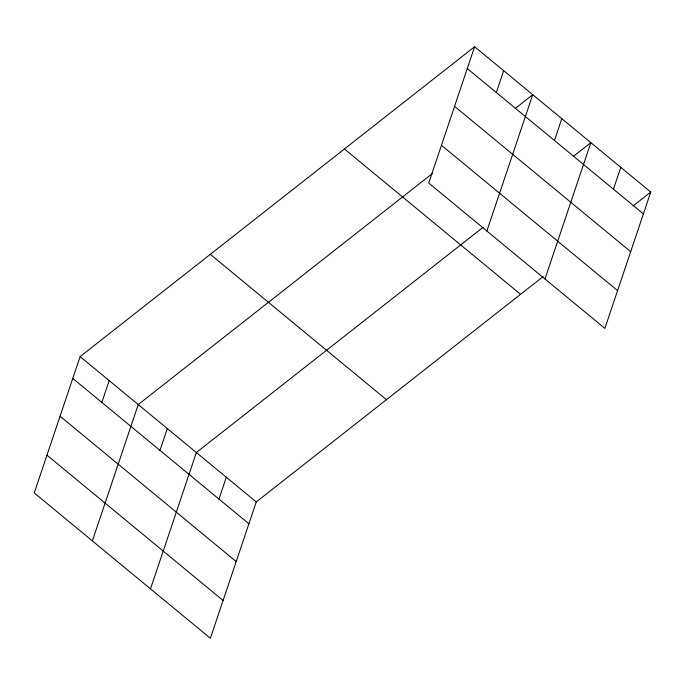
<?xml version="1.0" encoding="UTF-8"?>
<svg xmlns="http://www.w3.org/2000/svg" width="685" height="685" viewBox="0 0 685 685"><rect width="100%" height="100%" fill="white"/><g stroke="black" fill="none" stroke-linecap="round" stroke-linejoin="round"><path stroke-width="1.03" d="M474.619 46.717L428.741 183.049L604.872 328.398L650.75 192.074L474.619 46.717L80.128 356.602L34.25 492.926L210.381 638.283L256.258 501.951L543.102 276.629M101.842 402.412L109.189 380.586M92.372 540.893L138.25 404.561L432.603 173.348M159.965 450.379L167.311 428.545M150.494 588.86L196.372 452.528L483.216 227.214M218.969 499.065L226.315 477.239M496.334 92.535L503.68 70.701M486.864 231.016L532.742 94.684L515.223 108.453M554.456 140.494L561.803 118.668M544.986 278.983L590.864 142.651L573.345 156.42M613.46 189.188L620.807 167.363M633.223 205.834L650.75 192.074M467.273 68.551L643.403 213.9M454.557 106.338L630.688 251.686M441.457 145.263L617.587 290.611M344.435 148.979L520.566 294.327M210.312 254.34L386.443 399.689M80.128 356.602L256.258 501.951M72.781 378.428L248.912 523.777M60.066 416.215L236.197 561.563M46.965 455.148L223.096 600.497"/></g></svg>
